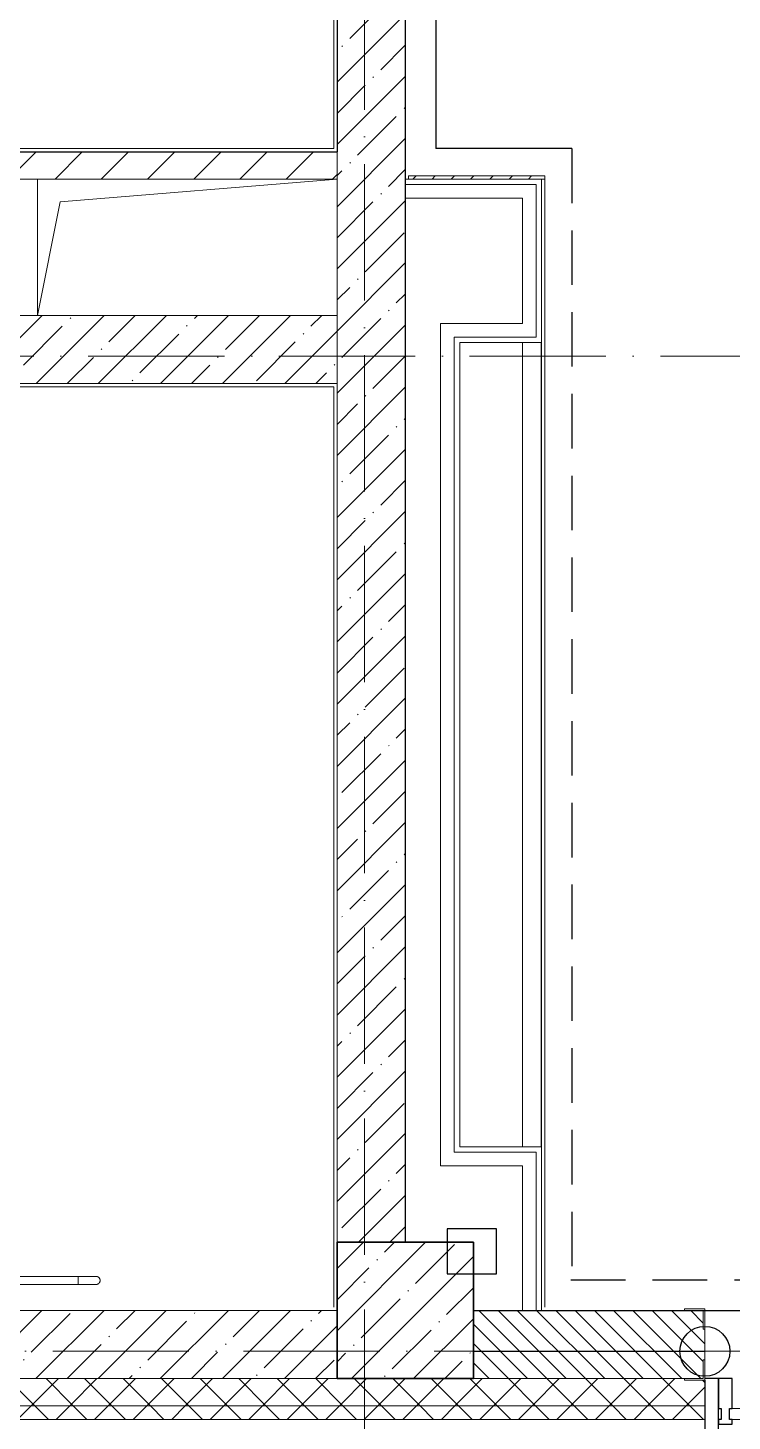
# Model space of a CAD drawing. Header units: millimetres. Extents: x -213536 to 1564669, y -45299 to 942238.
# Drawn here: x 520907 to 523492, y 424979 to 430090 of the extents above; entities that cross this region are included whole.
import ezdxf

# ---------------------------------------------------------------- set-up
doc = ezdxf.new("R2010")
doc.units = ezdxf.units.MM
for name, pattern in [('50_200_ШТРИХ_1Т_ш5_п1_п1_', [700, 500, -100, 0, -100]), ('Штрих короткий', [300, 150, -150]), ('Штриховая _2 мм - 1 мм_', [300, 200, -100])]:
    doc.linetypes.add(name, pattern=pattern)
for name, color, linetype, lineweight in [('0-1', 7, 'Continuous', 5), ('0-2', 7, 'Continuous', 9), ('2) ПГП 4м', 4, 'Continuous', 30), ('2.1) ПГП окна 2.8 м', 5, 'Continuous', 30), ('3) ЖБ 4м', 3, 'Continuous', 30), ('3.1) ЖБ окна 1.2 м', 102, 'Continuous', 30), ('4) Метл уголки', 6, 'Continuous', 30), ('5) Швы', 2, 'Continuous', 30), ('Импосты витража-1', 7, 'Continuous', 25), ('Несущие колонны', 7, 'Continuous', 9), ('Несущие колонны-1', 7, 'Continuous', 35), ('Обобщенные модели', 7, 'Continuous', 9), ('Общие ребра', 7, 'Continuous', 9), ('Ограждение', 7, 'Continuous', 9), ('Оси-2', 7, '50_200_ШТРИХ_1Т_ш5_п1_п1_', 9), ('Остекление-1', 7, 'Continuous', 9), ('Перемычка-1', 7, 'Штрих короткий', 9), ('Стены', 7, 'Continuous', 9), ('Стены-1', 7, 'Continuous', 13), ('Штриховка разреза-1', 7, 'Continuous', 9)]:
    doc.layers.add(name, color=color, linetype=linetype, lineweight=lineweight)
for name, color, linetype, lineweight, true_color in [('СТ 1_12', 7, 'Continuous', 90, 0x82a33b), ('СТ-1_1', 7, 'Штриховая _2 мм - 1 мм_', 90, 0x888888), ('Штриховка разреза-5', 7, 'Continuous', 9, 0x8000ff)]:
    doc.layers.add(name, color=color, linetype=linetype, lineweight=lineweight, true_color=true_color)
doc.layers.get('0-2').off()
pattern_1 = [(45, (0, 0), (-114.04925, 114.04925), []), (45, (114.05, 0), (-114.04925, 114.04925), [201.612, -40.322, 3.353, -36.97])]
pattern_2 = [(45, (0, 0), (-70.71068, 70.71068), []), (135, (0, 0), (-70.71068, -70.71068), [])]

# ---------------------------------------------------------------- blocks, each defined once
blk = doc.blocks.new('Ось 3 этаж')
at = {"layer": 'Оси-2'}
for p, q in [((522142.1, 477896.8), (522142.1, 423014.8)), ((535630.4, 428885.4), (428373.3, 428885.4)), ((536900.4, 425235.4), (428373.3, 425235.4))]:
    blk.add_line(p, q, dxfattribs=at)
blk = doc.blocks.new('Проем_Дверь_Прямоугольный - 1800х2700h_оконные проемы-25805030-АИ2_03_План отделки стен 3-го этажа _Часть 2_')
at = {"layer": 'Перемычка-1'}
for p, q in [((900, 125), (-900, 125)), ((900, -125), (-900, -125))]:
    blk.add_line(p, q, dxfattribs=at)
blk = doc.blocks.new('BSC_Колонна _Прямоугольная - 500х500-V157-АИ2_03_План отделки стен 3-го этажа _Часть 2_')
at = {"layer": 'Несущие колонны'}
h = blk.add_hatch(dxfattribs=at)
h.set_pattern_fill('FP_146', color=256, style=0, pattern_type=2)
h.set_pattern_definition([(45, (-91600, -150), (-114.04925, 114.04925), []), (45, (-91485.95, -150), (-114.04925, 114.04925), [201.613, -40.323, 3.353, -36.97])])
h.paths.add_polyline_path([(-250, -250), (250, -250), (250, 250), (-250, 250)], flags=0)
at = {"layer": 'Несущие колонны-1'}
for p, q in [((250, 250), (-250, 250)), ((-250, 250), (-250, -250)), ((250, -250), (250, 250)), ((-250, -250), (250, -250))]:
    blk.add_line(p, q, dxfattribs=at)
blk = doc.blocks.new('PNS_Панель прямоугольная1 - Нр_Стекло - 40мм-25259299-АИ2_03_План отделки стен 3-го этажа _Часть 2_')
at = {"layer": 'Остекление-1'}
for p, q in [((-387.5, 40), (387.5, 40)), ((-397.5, 0), (397.5, 0)), ((387.5, 0), (-387.5, 0))]:
    blk.add_line(p, q, dxfattribs=at)
blk = doc.blocks.new('Прямоугольный импост - Импост структурный с накладкой - 150мм-25647644-АИ2_03_План отделки стен 3-го этажа _Часть 2_')
at = {"layer": 'Импосты витража-1'}
for p, q in [((-25, 0), (-25, 17)), ((-25, 17), (25, 17)), ((-15, 0), (-25, 0)), ((-15, -40), (-15, 0)), ((25, 0), (15, 0)), ((15, 0), (15, -40)), ((25, 17), (25, 0)), ((-25, -150), (-25, -40)), ((-25, -40), (-15, -40)), ((15, -40), (25, -40)), ((25, -40), (25, -150)), ((25, -150), (-25, -150))]:
    blk.add_line(p, q, dxfattribs=at)
blk = doc.blocks.new('Прямоугольный импост - Откос НВФ_50х280 мм-25993838-АИ2_03_План отделки стен 3-го этажа _Часть 2_')
at = {"layer": 'Импосты витража-1'}
for p, q in [((0, 130), (-50, 130)), ((-50, 130), (-50, -150)), ((0, -144), (0, 130)), ((-50, -150), (0, -150))]:
    blk.add_line(p, q, dxfattribs=at)
blk = doc.blocks.new('Фахверк_СКБ_Уголок - 250_2700-27497298-АИ2_03_План отделки стен 3-го этажа _Часть 2_')
at = {"layer": 'Обобщенные модели'}
for p, q in [((200, 181), (125, 181)), ((125, 181), (125, 106)), ((131, 106), (131, 175)), ((131, 175), (200, 175)), ((200, 175), (200, 181)), ((125, 106), (131, 106)), ((131, -6), (125, -6)), ((125, -6), (125, -81)), ((131, -75), (131, -6)), ((125, -81), (200, -81)), ((200, -75), (131, -75)), ((200, -81), (200, -75))]:
    blk.add_line(p, q, dxfattribs=at)
blk = doc.blocks.new('AR_Отверстие прямоугольное _в плите_ - AR_Отверстие прямоугольное _в плите_-V265-АИ2_03_План отделки стен 3-го этажа _Часть 2_')
at = {"layer": 'Обобщенные модели'}
for p, q in [((-550, 250), (-550, -250)), ((-466.7, 166.7), (550, 250)), ((-550, -250), (-466.7, 166.7))]:
    blk.add_line(p, q, dxfattribs=at)
blk = doc.blocks.new('О_Общий_Элемент поручня_Площадочный_Двухуровневый_С подрезкой_ГОСТ 8732-78 - О_Общий_Элемент поручня_Площадочный_Двухуровневый_С подрезкой_ГОСТ 8732-78-31370357-АИ2_03_План отделки стен 3-го этажа _Часть 2_')
at = {"layer": 'Ограждение'}
for p, q in [((0, -10), (20, -10)), ((20, -40), (0, -40)), ((20, -10), (21.8, -10))]:
    blk.add_line(p, q, dxfattribs=at)
at = {"layer": 'Ограждение', "flags": 128}
for points in [[(65, -10), (65, -10), (64.9, -10), (64.7, -10), (64.4, -10), (64.1, -10), (63.7, -10), (63.2, -10), (62.7, -10), (62.1, -10), (61.4, -10), (60.7, -10), (59.9, -10), (59.1, -10), (58.1, -10), (57.1, -10), (56.1, -10), (55, -10), (53.8, -10), (52.6, -10), (51.4, -10), (50, -10), (48.7, -10), (47.3, -10), (45.8, -10), (44.3, -10), (42.8, -10), (41.2, -10), (39.6, -10), (38, -10), (36.3, -10), (34.6, -10), (32.9, -10), (31.2, -10), (29.4, -10), (27.6, -10), (25.9, -10), (24.1, -10), (22.3, -10), (20.5, -10), (20, -10)], [(65, -40), (65, -40), (64.9, -40), (64.7, -40), (64.4, -40), (64.1, -40), (63.7, -40), (63.2, -40), (62.7, -40), (62.1, -40), (61.4, -40), (60.7, -40), (59.9, -40), (59.1, -40), (58.1, -40), (57.1, -40), (56.1, -40), (55, -40), (53.8, -40), (52.6, -40), (51.4, -40), (50, -40), (48.7, -40), (47.3, -40), (45.8, -40), (44.3, -40), (42.8, -40), (41.2, -40), (39.6, -40), (38, -40), (36.3, -40), (34.6, -40), (32.9, -40), (31.2, -40), (29.4, -40), (27.6, -40), (25.9, -40), (24.1, -40), (22.3, -40), (20.5, -40), (20, -40)], [(20, -40), (21.8, -40), (23.6, -40), (25.4, -40), (27.2, -40), (28.9, -40), (30.7, -40), (32.4, -40), (34.2, -40), (35.9, -40), (37.5, -40), (39.2, -40), (40.8, -40), (42.4, -40), (43.9, -40), (45.4, -40), (46.9, -40), (48.3, -40), (49.7, -40), (51, -40), (52.3, -40), (53.5, -40), (54.7, -40), (55.8, -40), (56.9, -40), (57.9, -40), (58.8, -40), (59.7, -40), (60.5, -40), (61.3, -40), (61.9, -40), (62.6, -40), (63.1, -40), (63.6, -40), (64, -40), (64.3, -40), (64.6, -40), (64.8, -40), (64.9, -40), (65, -40), (65, -40)], [(23.6, -10), (25.4, -10), (27.2, -10), (28.9, -10), (30.7, -10), (32.4, -10), (34.2, -10), (35.9, -10), (37.5, -10), (39.2, -10), (40.8, -10), (42.4, -10), (43.9, -10), (45.4, -10), (46.9, -10), (48.3, -10), (49.7, -10), (51, -10), (52.3, -10), (53.5, -10), (54.7, -10), (55.8, -10), (56.9, -10), (57.9, -10), (58.8, -10), (59.7, -10), (60.5, -10), (61.3, -10), (61.9, -10), (62.6, -10), (63.1, -10), (63.6, -10), (64, -10), (64.3, -10), (64.6, -10), (64.8, -10), (64.9, -10), (65, -10), (65, -10)], [(80, -25), (80, -24.4), (80, -23.8), (79.9, -23.2), (79.8, -22.6), (79.7, -22), (79.6, -21.4), (79.4, -20.9), (79.2, -20.3), (79, -19.7), (78.8, -19.2), (78.6, -18.6), (78.3, -18.1), (78, -17.5), (77.7, -17), (77.4, -16.5), (77, -16), (76.7, -15.6), (76.3, -15.1), (75.9, -14.7), (75.5, -14.2), (75, -13.8), (74.6, -13.4), (74.1, -13.1), (73.6, -12.7), (73.1, -12.4), (72.6, -12.1), (72.1, -11.8), (71.5, -11.5), (71, -11.2), (70.4, -11), (69.9, -10.8), (69.3, -10.6), (68.7, -10.5), (68.1, -10.3), (67.5, -10.2), (67, -10.1), (66.4, -10.1), (65.8, -10), (65.2, -10), (65, -10)], [(65, -40), (65.6, -40), (66.2, -40), (66.8, -39.9), (67.4, -39.8), (68, -39.7), (68.6, -39.6), (69.1, -39.4), (69.7, -39.2), (70.3, -39), (70.8, -38.8), (71.4, -38.6), (71.9, -38.3), (72.5, -38), (73, -37.7), (73.5, -37.4), (74, -37), (74.4, -36.7), (74.9, -36.3), (75.3, -35.9), (75.8, -35.5), (76.2, -35), (76.6, -34.6), (76.9, -34.1), (77.3, -33.6), (77.6, -33.1), (77.9, -32.6), (78.2, -32.1), (78.5, -31.5), (78.8, -31), (79, -30.4), (79.2, -29.9), (79.4, -29.3), (79.5, -28.7), (79.7, -28.1), (79.8, -27.5), (79.9, -27), (79.9, -26.4), (80, -25.8), (80, -25.2), (80, -25)]]:
    blk.add_lwpolyline(points, dxfattribs=at)
blk = doc.blocks.new('О_Элемент поручня_Пристенный_Труба_ГОСТ 8732-78 - О_Элемент поручня_Пристенный_Труба_ГОСТ 8732-78-31382400-АИ2_03_План отделки стен 3-го этажа _Часть 2_')
at = {"layer": 'Ограждение'}
for p, q in [((300, 30), (-4500, 30)), ((-4500, 30), (-4500, 16.1)), ((-4500, 15), (-4500, 0)), ((-4500, 0), (300, 0)), ((300, 0), (300, 30))]:
    blk.add_line(p, q, dxfattribs=at)
blk = doc.blocks.new('0125-Р-ОО-Ш2-АР-о_23_10_2024_rvt-1-АИ2_03_План отделки стен 3-го этажа _Часть 2_')
at = {"layer": 'Штриховка разреза-1'}
h = blk.add_hatch(dxfattribs=at)
h.set_pattern_fill('FP_2', color=256, style=0, pattern_type=2)
h.set_pattern_definition(pattern_1)
h.paths.add_polyline_path([(91600, 3675), (91600, 7900), (91350, 7900), (91350, 3675)], flags=0)
h = blk.add_hatch(dxfattribs=at)
h.set_pattern_fill('FP_3', color=256, style=0, pattern_type=2)
h.set_pattern_definition([(45, (0, 0), (-84.85281, 84.85281), [])])
h.paths.add_polyline_path([(88100, 4300), (88150, 4300), (88150, 4303), (88197, 4303), (88197, 4397), (88150, 4397), (88150, 4400), (88100, 4400), (88100, 4303)], flags=0)
h.paths.add_polyline_path([(89141, 4300), (91350, 4300), (91350, 4400), (88946, 4400), (88946, 4392.4), (88904.5, 4392.4), (88904.5, 4307.6), (88946, 4307.6), (88946, 4300), (89100, 4300)], flags=0)
h = blk.add_hatch(dxfattribs=at)
h.set_pattern_fill('FP_2', color=256, style=0, pattern_type=2)
h.set_pattern_definition(pattern_1)
h.paths.add_polyline_path([(91350, 3550), (91350, 3800), (86150, 3800), (86150, 3550), (91005, 3550)], flags=0)
h = blk.add_hatch(dxfattribs=at)
h.set_pattern_fill('FP_2', color=256, style=0, pattern_type=2)
h.set_pattern_definition(pattern_1)
h.paths.add_polyline_path([(91600, 400), (91600, 3675), (91350, 3675), (91350, 400)], flags=0)
h = blk.add_hatch(dxfattribs=at)
h.set_pattern_fill('FP_2', color=256, style=0, pattern_type=2)
h.set_pattern_definition(pattern_1)
h.paths.add_polyline_path([(91350, -100), (91350, 150), (84750, 150), (84750, -100), (91005, -100)], flags=0)
h = blk.add_hatch(dxfattribs=at)
h.set_pattern_fill('FP_1', color=256, style=0, pattern_type=2)
h.set_pattern_definition([(135, (0, 0), (-35.35534, -35.35534), [])])
h.paths.add_polyline_path([(94506, -100), (95600, -100), (95600, 150), (94506, 150), (94506, 81), (94500, 81), (94500, -31), (94506, -31), (94506, -98.6)], flags=0)
h.paths.add_polyline_path([(91937, -100), (92694, -100), (92694, -31), (92700, -31), (92700, 81), (92694, 81), (92694, 150), (91850, 150), (91850, -100)], flags=0)
h = blk.add_hatch(dxfattribs=at)
h.set_pattern_fill('FP_81', color=256, style=0, pattern_type=2)
h.set_pattern_definition(pattern_2)
h.paths.add_polyline_path([(102188.9, -200), (103600, -200), (103600, -100), (94575, -100), (94575, -106), (94500, -106), (94500, -200), (98460.9, -200)], flags=0)
h.paths.add_polyline_path([(91850, -200), (92700, -200), (92700, -106), (92625, -106), (92625, -100), (84750, -100), (84750, -200), (91350, -200)], flags=0)
h.paths.add_polyline_path([(83549.1, -200), (83750, -200), (83750, -100), (82625, -100), (82625, -106), (82550, -106), (82550, -200), (82617.1, -200)], flags=0)
h.paths.add_polyline_path([(80675, -200), (80750, -200), (80750, -106), (80675, -106), (80675, -100), (79625, -100), (79625, -106), (79550, -106), (79550, -200), (79821.1, -200)], flags=0)
h.paths.add_polyline_path([(77750, -200), (77750, -100), (76625, -100), (76625, -106), (76550, -106), (76550, -200), (77250, -200)], flags=0)
h.paths.add_polyline_path([(73425, -200), (74750, -200), (74750, -100), (73425, -100), (73425, -106), (73350, -106), (73350, -200), (73356, -200)], flags=0)
h.paths.add_polyline_path([(70350, -200), (71550, -200), (71550, -106), (71475, -106), (71475, -100), (70425, -100), (70425, -106), (70350, -106)], flags=0)
h.paths.add_polyline_path([(67356, -200), (68550, -200), (68550, -100), (67425, -100), (67425, -106), (67350, -106), (67350, -200)], flags=0)
h.paths.add_polyline_path([(64909.2, -200), (65550, -200), (65550, -106), (65475, -106), (65475, -100), (64425, -100), (64425, -106), (64350, -106), (64350, -200)], flags=0)
h.paths.add_polyline_path([(62200, -200), (62550, -200), (62550, -106), (62475, -106), (62475, -100), (61425, -100), (61425, -106), (61350, -106), (61350, -200), (62113.2, -200)], flags=0)
h.paths.add_polyline_path([(59550, -200), (59550, -106), (59475, -106), (59475, -100), (58425, -100), (58425, -106), (58350, -106), (58350, -200), (59317.3, -200)], flags=0)
h.paths.add_polyline_path([(56521.3, -200), (56550, -200), (56550, -106), (56475, -106), (56475, -100), (55425, -100), (55425, -106), (55350, -106), (55350, -200), (55589.3, -200)], flags=0)
h.paths.add_polyline_path([(52350, -200), (53550, -200), (53550, -106), (53475, -106), (53475, -100), (52425, -100), (52425, -106), (52350, -106)], flags=0)
h.paths.add_polyline_path([(47475, -200), (47550, -200), (47550, -106), (47475, -106), (47475, -100), (46425, -100), (46425, -106), (46350, -106), (46350, -200), (47201.4, -200)], flags=0)
h.paths.add_polyline_path([(44405.4, -200), (44550, -200), (44550, -106), (44475, -106), (44475, -100), (43425, -100), (43425, -106), (43350, -106), (43350, -200), (43473.4, -200)], flags=0)
h.paths.add_polyline_path([(41550, -200), (41550, -106), (41475, -105.4), (41475, -100), (40150, -100), (40150, -200), (41544, -200)], flags=0)
h.paths.add_polyline_path([(38350, -200), (38350, -106), (38275, -106), (38275, -100), (37150, -100), (37150, -200), (37881.4, -200)], flags=0)
h.paths.add_polyline_path([(34153.5, -200), (35350, -200), (35350, -106), (35275, -106), (35275, -100), (34225, -100), (34225, -106), (34150, -106), (34150, -200)], flags=0)
h.paths.add_polyline_path([(32275, -200), (32350, -200), (32350, -106), (32275, -106), (32275, -100), (31150, -100), (31150, -200), (31650, -200)], flags=0)
h.paths.add_polyline_path([(28650, -200), (29350, -200), (29350, -106), (29275, -106), (29275, -100), (28150, -100), (28150, -200), (28561.5, -200)], flags=0)
h.paths.add_polyline_path([(25299.5, -200), (26350, -200), (26350, -106), (26275, -106), (26275, -100), (25225, -100), (25225, -106), (25150, -106), (25150, -200), (25225, -200)], flags=0)
h.paths.add_polyline_path([(17350, -200), (17350, -106), (17275, -106), (17275, -100), (16225, -100), (16225, -106), (16150, -106), (16150, -200), (17250, -200)], flags=0)
h.paths.add_polyline_path([(15150, -200), (15150, -106), (15075, -106), (15075, -100), (9825, -100), (9825, -106), (9750, -106), (9750, -200), (14581.6, -200)], flags=0)
h.paths.add_polyline_path([(8057.7, -200), (8750, -200), (8750, -106), (8675, -106), (8675, -100), (-100, -100), (-100, -200), (7125.7, -200)], flags=0)
h = blk.add_hatch(dxfattribs=at)
h.set_pattern_fill('FP_81', color=256, style=0, pattern_type=2)
h.set_pattern_definition(pattern_2)
h.paths.add_polyline_path([(103120.9, -250), (103700, -250), (103700, -200), (94500, -200), (94500, -250), (102188.9, -250)], flags=0)
h.paths.add_polyline_path([(92700, -250), (92700, -200), (84750, -200), (84750, -250), (91937, -250)], flags=0)
h.paths.add_polyline_path([(83549.1, -250), (83750, -250), (83750, -200), (82550, -200), (82550, -250), (82617.1, -250)], flags=0)
h.paths.add_polyline_path([(79821.1, -250), (80750, -250), (80750, -200), (79550, -200), (79550, -250)], flags=0)
h.paths.add_polyline_path([(77750, -250), (77750, -200), (76550, -200), (76550, -250), (77025.1, -250)], flags=0)
h.paths.add_polyline_path([(74229.1, -250), (74750, -250), (74750, -200), (73350, -200), (73350, -250)], flags=0)
h.paths.add_polyline_path([(70501.2, -250), (71550, -250), (71550, -200), (70350, -200), (70350, -250)], flags=0)
h.paths.add_polyline_path([(68550, -250), (68550, -200), (67350, -200), (67350, -250), (67705.2, -250)], flags=0)
h.paths.add_polyline_path([(64909.2, -250), (65550, -250), (65550, -200), (64350, -200), (64350, -250)], flags=0)
h.paths.add_polyline_path([(62550, -250), (62550, -200), (61350, -200), (61350, -250), (62113.2, -250)], flags=0)
h.paths.add_polyline_path([(59317.3, -250), (59550, -250), (59550, -200), (58350, -200), (58350, -250)], flags=0)
h.paths.add_polyline_path([(56521.3, -250), (56550, -250), (56550, -200), (55350, -200), (55350, -250), (55589.3, -250)], flags=0)
h.paths.add_polyline_path([(53550, -250), (53550, -200), (52350, -200), (52350, -250), (52793.3, -250)], flags=0)
h.paths.add_polyline_path([(46735.4, -250), (47550, -250), (47550, -200), (46350, -200), (46350, -250)], flags=0)
h.paths.add_polyline_path([(44550, -250), (44550, -200), (43350, -200), (43350, -250), (44405.4, -250)], flags=0)
h.paths.add_polyline_path([(41550, -250), (41550, -200), (40150, -200), (40150, -250), (40677.4, -250)], flags=0)
h.paths.add_polyline_path([(37881.4, -250), (38350, -250), (38350, -200), (37150, -200), (37150, -250), (37415.4, -250)], flags=0)
h.paths.add_polyline_path([(35085.5, -250), (35350, -250), (35350, -200), (34150, -200), (34150, -250), (34153.5, -250)], flags=0)
h.paths.add_polyline_path([(32350, -250), (32350, -200), (31150, -200), (31150, -250), (31357.5, -250)], flags=0)
h.paths.add_polyline_path([(28561.5, -250), (29350, -250), (29350, -200), (28150, -200), (28150, -250)], flags=0)
h.paths.add_polyline_path([(25765.5, -250), (26350, -250), (26350, -200), (25150, -200), (25150, -250), (25299.5, -250)], flags=0)
h.paths.add_polyline_path([(17350, -250), (17350, -200), (16150, -200), (16150, -250), (16445.6, -250)], flags=0)
h.paths.add_polyline_path([(14581.6, -250), (15150, -250), (15150, -200), (9750, -200), (9750, -250), (12717.6, -250)], flags=0)
h.paths.add_polyline_path([(8057.7, -250), (8750, -250), (8750, -200), (-200, -200), (-200, -250), (7125.7, -250)], flags=0)
at = {"layer": 'Общие ребра'}
for p, q in [((92030, 4280), (91600, 4280)), ((92030, 4280), (92080, 4280)), ((92080, 3720), (92080, 4280)), ((92030, 3720), (91780, 3720)), ((91780, 3700), (91780, 3720)), ((91780, 750), (91780, 3700)), ((92080, 3720), (92030, 3720)), ((91780, 730), (91780, 750)), ((92030, 730), (91780, 730)), ((92030, 730), (92080, 730)), ((92080, 150), (92080, 730)), ((91350, -100), (84750, -100)), ((84750, -100), (91350, -100)), ((84750, -200), (92700, -200)), ((84750, -250), (92700, -250))]:
    blk.add_line(p, q, dxfattribs=at)
at = {"layer": 'Стены'}
for p, q in [((92030, 750), (92030, 3700)), ((92099.5, 3700), (92099.5, 750)), ((92700, 150), (94500, 150))]:
    blk.add_line(p, q, dxfattribs=at)
at = {"layer": 'Стены-1'}
for p, q in [((91350, 7900), (91350, 3675)), ((91600, 3675), (91600, 7900)), ((91350, 4400), (88946, 4400)), ((91350, 4300), (91350, 4400)), ((89100, 4300), (91350, 4300)), ((92030, 4300), (91600, 4300)), ((91600, 4300), (91600, 4230)), ((92080, 4300), (92030, 4300)), ((92100, 4300), (92080, 4300)), ((92100, 3700), (92100, 4300)), ((91600, 4230), (92030, 4230)), ((92030, 4230), (92030, 3770)), ((91350, 3800), (88100, 3800)), ((91350, 3550), (91350, 3800)), ((92030, 3770), (91730, 3770)), ((91730, 3770), (91730, 3720)), ((91730, 3720), (91730, 3700)), ((91730, 3700), (91730, 750)), ((91800, 3700), (92030, 3700)), ((91800, 750), (91800, 3700)), ((92030, 3700), (92080, 3700)), ((92080, 3700), (92100, 3700)), ((91350, 3675), (91350, 400)), ((91600, 400), (91600, 3675)), ((86150, 3550), (91350, 3550)), ((91730, 750), (91730, 730)), ((91730, 730), (91730, 680)), ((92030, 750), (91800, 750)), ((92080, 750), (92030, 750)), ((92100, 750), (92080, 750)), ((92100, 150), (92100, 750)), ((91730, 680), (92030, 680)), ((92030, 680), (92030, 150)), ((91350, 150), (84750, 150)), ((92625, 150), (91850, 150)), ((92030, 150), (92100, 150)), ((92700, -31), (92700, 81)), ((91850, -100), (92625, -100)), ((92625, -100), (91850, -100)), ((92700, -330), (92700, -106))]:
    blk.add_line(p, q, dxfattribs=at)
at = {"layer": '0-2'}
for name, p in [('AR_Отверстие прямоугольное _в плите_ - AR_Отверстие прямоугольное _в плите_-V265-АИ2_03_План отделки стен 3-го этажа _Часть 2_', (90800, 4050)), ('BSC_Колонна _Прямоугольная - 500х500-V157-АИ2_03_План отделки стен 3-го этажа _Часть 2_', (91600, 150)), ('О_Элемент поручня_Пристенный_Труба_ГОСТ 8732-78 - О_Элемент поручня_Пристенный_Труба_ГОСТ 8732-78-31382400-АИ2_03_План отделки стен 3-го этажа _Часть 2_', (90100, 245)), ('О_Общий_Элемент поручня_Площадочный_Двухуровневый_С подрезкой_ГОСТ 8732-78 - О_Общий_Элемент поручня_Площадочный_Двухуровневый_С подрезкой_ГОСТ 8732-78-31370357-АИ2_03_План отделки стен 3-го этажа _Часть 2_', (90400, 285)), ('Проем_Дверь_Прямоугольный - 1800х2700h_оконные проемы-25805030-АИ2_03_План отделки стен 3-го этажа _Часть 2_', (93600, 25)), ('PNS_Панель прямоугольная1 - Нр_Стекло - 40мм-25259299-АИ2_03_План отделки стен 3-го этажа _Часть 2_', (93187.5, -250))]:
    blk.add_blockref(name, p, dxfattribs=at)
at = {"layer": '0-2', "rotation": 180}
for name, p in [('Фахверк_СКБ_Уголок - 250_2700-27497298-АИ2_03_План отделки стен 3-го этажа _Часть 2_', (92825, 75)), ('Прямоугольный импост - Откос НВФ_50х280 мм-25993838-АИ2_03_План отделки стен 3-го этажа _Часть 2_', (92700, -250))]:
    blk.add_blockref(name, p, dxfattribs=at)
at = {"layer": '0-2', "extrusion": (0, 0, -1), "rotation": 180}
blk.add_blockref('Прямоугольный импост - Импост структурный с накладкой - 150мм-25647644-АИ2_03_План отделки стен 3-го этажа _Часть 2_', (-92775, -250), dxfattribs=at)
blk = doc.blocks.new('3этНиз')
at = {"layer": 'Штриховка разреза-5'}
h = blk.add_hatch(dxfattribs=at)
h.set_pattern_fill('FP_92', color=256, style=0, pattern_type=2)
h.set_pattern_definition([(45, (430692.084, 425235.447), (-35.35534, 35.35534), [])])
h.paths.add_polyline_path([(522792.1, 429535.4), (522804.1, 429535.4), (522804.1, 429547.4), (522304.1, 429547.4), (522304.1, 429535.4)], flags=0)
at = {"layer": 'Общие ребра'}
blk.add_line((522804.1, 429535.4), (522792.1, 429535.4), dxfattribs=at)
at = {"layer": 'СТ 1_12', "lineweight": 25}
for p in [(522404.1, 432423.4), (522904.1, 429647.4)]:
    blk.add_line(p, (522404.1, 429647.4), dxfattribs=at)
at = {"layer": 'СТ-1_1', "lineweight": 25}
for p, q in [((522904.1, 429647.4), (522904.1, 425497.4)), ((522900.1, 425497.4), (526180.1, 425497.4))]:
    blk.add_line(p, q, dxfattribs=at)
at = {"layer": 'Стены-1'}
for p, q in [((522030.1, 432873.4), (522030.1, 429647.4)), ((522042.1, 429635.4), (522042.1, 432873.4)), ((522030.1, 429647.4), (519592.1, 429647.4)), ((519638.1, 429635.4), (522042.1, 429635.4)), ((522804.1, 429547.4), (522304.1, 429547.4)), ((522304.1, 429547.4), (522304.1, 429535.4)), ((522304.1, 429535.4), (522792.1, 429535.4)), ((522792.1, 429535.4), (522792.1, 425397.4)), ((522804.1, 425397.4), (522804.1, 429547.4)), ((522042.1, 428785.4), (516581.1, 428785.4)), ((516581.1, 428773.4), (522030.1, 428773.4)), ((522030.1, 428773.4), (522030.1, 425397.4)), ((522042.1, 425635.4), (522042.1, 428785.4))]:
    blk.add_line(p, q, dxfattribs=at)
at = {"layer": '0-1'}
blk.add_blockref('0125-Р-ОО-Ш2-АР-о_23_10_2024_rvt-1-АИ2_03_План отделки стен 3-го этажа _Часть 2_', (430692.1, 425235.4), dxfattribs=at)

msp = doc.modelspace()

# ---------------------------------------------------------------- linework, layer by layer
at = {"layer": '2) ПГП 4м'}
msp.add_lwpolyline([(518792.1, 429635.4), (522042.1, 429635.4)], dxfattribs=at)
at = {"layer": '2.1) ПГП окна 2.8 м'}
msp.add_lwpolyline([(522542.1, 425235.4), (523392.1, 425235.4)], dxfattribs=at)
at = {"layer": '3) ЖБ 4м'}
for points in [[(522292.1, 433135.4), (522292.1, 425635.4), (522542.1, 425635.4), (522542.1, 425385.4)], [(519992.1, 432885.4), (522042.1, 432885.4), (522042.1, 429635.4)]]:
    msp.add_lwpolyline(points, dxfattribs=at)
at = {"layer": '3.1) ЖБ окна 1.2 м'}
msp.add_lwpolyline([(522542.1, 425385.4), (526292.1, 425385.4)], dxfattribs=at)
at = {"layer": '4) Метл уголки'}
msp.add_lwpolyline([(522445.8, 425519.9), (522627, 425519.9), (522627, 425684.6), (522445.8, 425684.6)], close=True, dxfattribs=at)
at = {"layer": '5) Швы'}
msp.add_circle((523392.1, 425235.4), 91.6, dxfattribs=at)

# ---------------------------------------------------------------- block references
at = {"color": 5, "lineweight": 30}
msp.add_blockref('Ось 3 этаж', (0, 0), dxfattribs=at)
at = {"layer": '3) ЖБ 4м'}
msp.add_blockref('3этНиз', (0, 0), dxfattribs=at)

doc.saveas('drawing.dxf')
